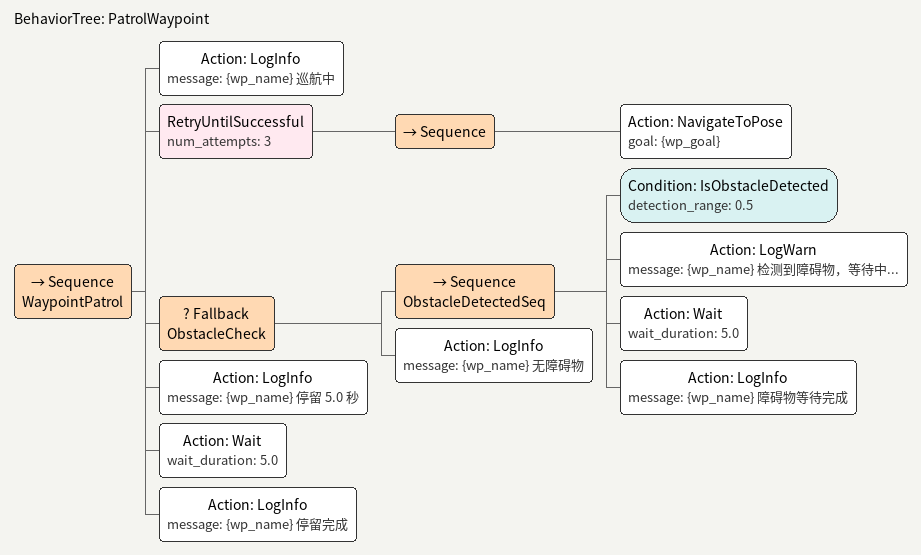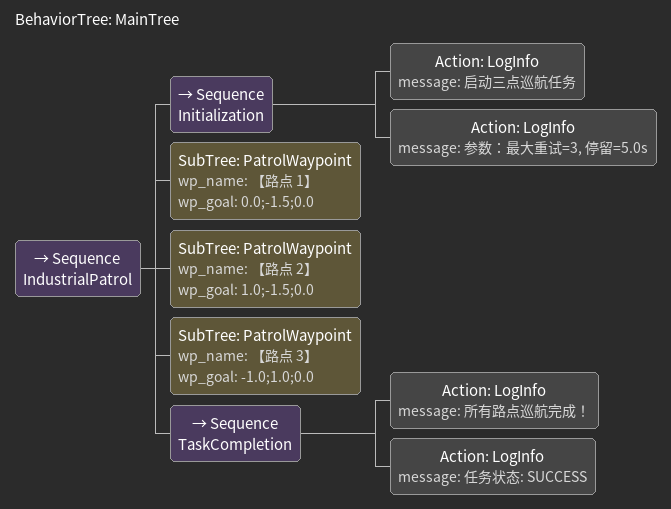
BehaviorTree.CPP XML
<?xml version="1.0" encoding="UTF-8"?>
<root BTCPP_format="4" main_tree_to_execute="MainTree">

    <!-- ==================== Blackboard 全局参数 ==================== -->
    <Blackboard>
        <Entry ID="max_retry" value="3"/>
        <Entry ID="stay_duration" value="5.0"/>
        <Entry ID="obstacle_wait_time" value="5.0"/>
        <Entry ID="detection_range" value="0.5"/>
    </Blackboard>

    <!-- ==================== 可复用子树：单点巡航 ==================== -->
    <BehaviorTree ID="PatrolWaypoint">
        <Sequence name="WaypointPatrol">
            <!-- 日志：显示当前路点名称 -->
            <Action ID="LogInfo" message="{wp_name} 巡航中"/>

            <!-- 使用 goal 字符串格式 "x;y;theta" -->
            <!-- 直接使用硬编码值，不通过 SetBlackboard -->
            <RetryUntilSuccessful num_attempts="3">
                <Sequence>
                    <Action ID="NavigateToPose" goal="{wp_goal}"/>
                </Sequence>
            </RetryUntilSuccessful>

            <!-- 障碍物检测  -->
            <Fallback name="ObstacleCheck">
                <Sequence name="ObstacleDetectedSeq">
                    <Condition ID="IsObstacleDetected" detection_range="0.5"/>
                    <Action ID="LogWarn" message="{wp_name} 检测到障碍物，等待中..."/>
                    <Action ID="Wait" wait_duration="5.0"/>
                    <Action ID="LogInfo" message="{wp_name} 障碍物等待完成"/>
                </Sequence>
                <Action ID="LogInfo" message="{wp_name} 无障碍物"/>
            </Fallback>

            <!-- 点位停留 -->
            <Action ID="LogInfo" message="{wp_name} 停留 5.0 秒"/>
            <Action ID="Wait" wait_duration="5.0"/>
            <Action ID="LogInfo" message="{wp_name} 停留完成"/>
        </Sequence>
    </BehaviorTree>

    <!-- ==================== 主行为树 ==================== -->
    <BehaviorTree ID="MainTree">
        <Sequence name="IndustrialPatrol">

            <!-- 初始化 -->
            <Sequence name="Initialization">

                <Action ID="LogInfo" message="启动三点巡航任务"/>
                <Action ID="LogInfo" message="参数：最大重试=3, 停留=5.0s"/>

            </Sequence>

            <!-- 路点 1: (0.0;-1.5;0.0) -->
            <SubTree ID="PatrolWaypoint"
                     wp_name="【路点 1】"
                     wp_goal="0.0;-1.5;0.0"/>

            <!-- 路点 2: (1.0;-1.5;0.0) -->
            <SubTree ID="PatrolWaypoint"
                     wp_name="【路点 2】"
                     wp_goal="1.0;-1.5;0.0"/>

            <!-- 路点 3: (-1.0;1.0;0.0) -->
            <SubTree ID="PatrolWaypoint"
                     wp_name="【路点 3】"
                     wp_goal="-1.0;1.0;0.0"/>

            <!-- 任务完成 -->
            <Sequence name="TaskCompletion">

                <Action ID="LogInfo" message="所有路点巡航完成！"/>
                <Action ID="LogInfo" message="任务状态: SUCCESS"/>

            </Sequence>

        </Sequence>
    </BehaviorTree>

    <!-- ==================== TreeNodesModel 节点模型 ==================== -->
</root>
